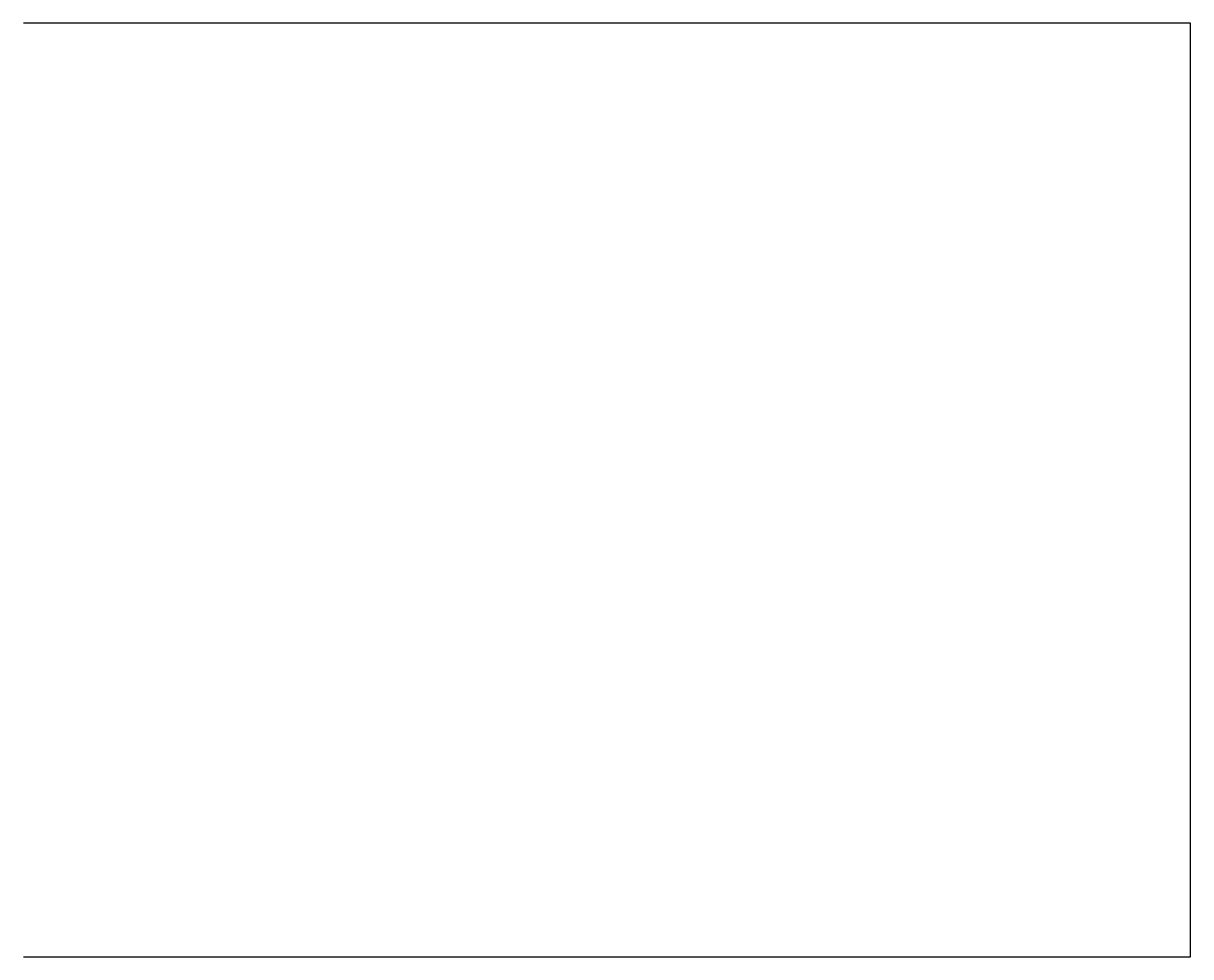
# Model space of a CAD drawing. Header units: metres. Extents: x 0 to 5, y 0 to 4.
import ezdxf

# ---------------------------------------------------------------- set-up
doc = ezdxf.new("R2010")
doc.units = ezdxf.units.M
doc.layers.add('Piso-Loseta', color=3, linetype='Continuous')

msp = doc.modelspace()

# ---------------------------------------------------------------- linework, layer by layer
at = {"layer": 'Piso-Loseta'}
msp.add_lwpolyline([(0, 0), (5, 0), (5, 4), (0, 4)], dxfattribs=at)

doc.saveas('drawing.dxf')
